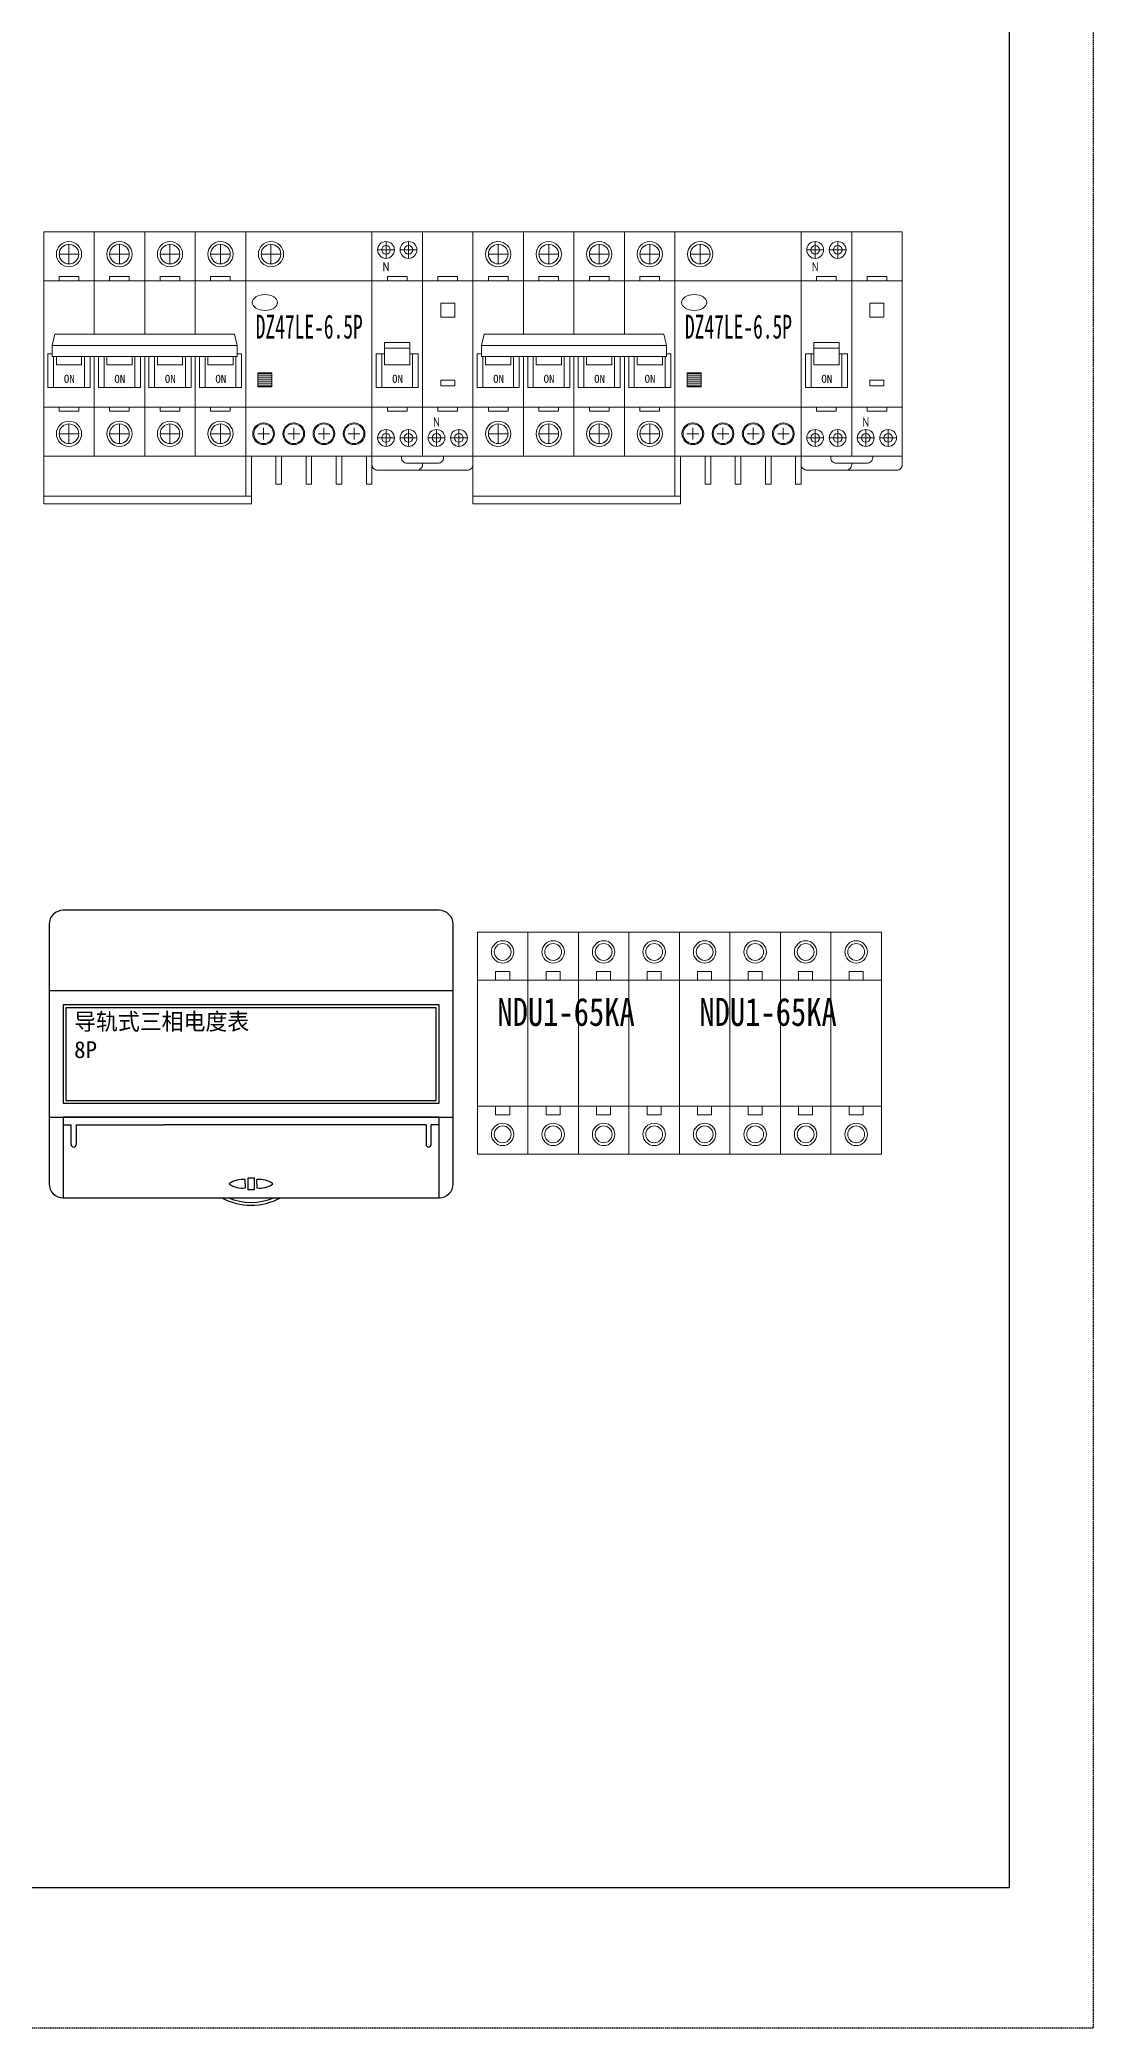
# Model space of a CAD drawing. Extents: x 389985 to 390885, y 303419 to 304619.
# Drawn here: x 390509 to 390885, y 303419 to 304127 of the extents above; entities that cross this region are included whole.
import ezdxf

# ---------------------------------------------------------------- set-up
doc = ezdxf.new("R2010")
doc.units = 0
doc.header["$MEASUREMENT"] = 0
doc.linetypes.add('DASH', pattern=[0.35, 0.25, -0.1])
doc.linetypes.add('DASHED', pattern=[0.75, 0.5, -0.25])
doc.layers.add('E-UNIV-NOTE', color=6, linetype='Continuous')
doc.layers.add('布置图', color=30, linetype='Continuous')
doc.layers.add('细线', color=7, linetype='Continuous', lineweight=0)
doc.styles.add('-仿宋_GB2312', font='gbenor.shx', dxfattribs={"bigfont": 'gbcbig.shx'})
doc.styles.add('宋', font='', dxfattribs={"width": 0.7})
doc.styles.add('宋体', font='', dxfattribs={"width": 0.8})
doc.styles.add('正常', font='')
doc.styles.get('宋').set_extended_font_data('SimSun')
doc.styles.get('宋体').set_extended_font_data('NSimSun')
doc.styles.get('正常').set_extended_font_data('FangSong_GB2312')

# ---------------------------------------------------------------- blocks, each defined once
blk = doc.blocks.new('Manufacturer光辉PartName电能表Series导轨式ShellFrameLimitingCurrentRemarkPartTypeMinCurrent1MaxCurrent500PolesMinPower0MaxPower0LibType2DelFlgfalseUpdateDate')
for p, q in [((-67, -24.65), (-64.15, -24.65)), ((-62.36, -24.65), (-31, -24.65)), ((62.36, -24.65), (-31, -24.65)), ((67, -24.65), (64.15, -24.65)), ((-2.07, -45.68), (-2.07, -44.19)), ((-2.07, -45.68), (-2.07, -47.17)), ((2.07, -45.68), (2.07, -44.19)), ((2.07, -45.68), (2.07, -47.17))]:
    blk.add_line(p, q)
blk.add_lwpolyline([(-67, -50.72), (67, -50.72, 0.414214), (72, -45.72), (72, 46.78, 0.414214), (67, 51.78), (-67, 51.78, 0.414214), (-72, 46.78), (-72, -45.72, 0.414214)], format="xyb", close=True)
for points in [[(-72, -21.97), (72, -21.97), (72, 23.03), (-72, 23.03)], [(-67, -16.97), (67, -16.97), (67, 18.03), (-67, 18.03)], [(-66, -15.97), (66, -15.97), (66, 17.03), (-66, 17.03)], [(-67, -50.72), (67, -50.72), (67, -21.97), (-67, -21.97)], [(-1.05, -43.51), (1.05, -43.51), (1.05, -47.85), (-1.05, -47.85)]]:
    blk.add_lwpolyline(points, close=True)
for points in [[(-64.15, -31.68), (-64.15, -24.65)], [(-62.36, -24.65), (-62.36, -31.68)], [(62.36, -24.65), (62.36, -31.68)], [(64.15, -31.68), (64.15, -24.65)]]:
    blk.add_lwpolyline(points)
for centre, radius, start, end in [((-63.26, -31.68), 0.9, 180, 0), ((63.26, -31.68), 0.9, 180, 0), ((-3.11, -51.85), 7.73, 82.24885, 127.05814), ((-3.11, -39.52), 7.73, 232.94186, 277.75115), ((3.11, -51.85), 7.73, 52.94186, 97.75115), ((3.11, -39.52), 7.73, 262.24885, 307.05814), ((0, -30.87), 22.43, 242.26894, 297.73106), ((0, -30.87), 21.43, 247.88718, 292.11282)]:
    blk.add_arc(centre, radius, start, end)
at = {"insert": (-63.07, 15.13), "char_height": 6, "width": 68.4463, "attachment_point": 1}
blk.add_mtext('导轨式三相电度表\\P8P', dxfattribs=at)
blk = doc.blocks.new('Manufacturer上海良信PartName电涌保护器SeriesNDU1ShellFrameLimitingCurrentRemarkPartTypeMinCurrent0MaxCurrent0Poles4PMinPower0MaxPower0LibType3DelFlgfalseUpdateDate2023-01-0100000')
at = {"color": 7, "linetype": 'Continuous', "lineweight": 15}
for p, q in [((-18, 39.5), (-36, 39.5)), ((-36, 39.5), (-36, 22.5)), ((-18, 22.5), (-18, 39.5)), ((36, 39.5), (-18, 39.5)), ((0, 22.5), (0, 39.5)), ((18, 22.5), (18, 39.5)), ((36, 39.5), (36, 22.5)), ((-36, 22.5), (-36, -22.5)), ((-18, 22.5), (-36, 22.5)), ((-24.5, 25.5), (-29.5, 25.5)), ((-29.5, 25.5), (-29.5, 22.5)), ((-24.5, 22.5), (-24.5, 25.5)), ((-18, -22.5), (-18, 22.5)), ((36, 22.5), (-18, 22.5)), ((-6.5, 25.5), (-11.5, 25.5)), ((-11.5, 25.5), (-11.5, 22.5)), ((-6.5, 22.5), (-6.5, 25.5)), ((0, -22.5), (0, 22.5)), ((11.5, 25.5), (6.5, 25.5)), ((6.5, 25.5), (6.5, 22.5)), ((11.5, 22.5), (11.5, 25.5)), ((18, -22.5), (18, 22.5)), ((29.5, 25.5), (24.5, 25.5)), ((24.5, 25.5), (24.5, 22.5)), ((29.5, 22.5), (29.5, 25.5)), ((36, 22.5), (36, -22.5)), ((-36, -22.5), (-18, -22.5)), ((-36, -22.5), (-36, -39.5)), ((-29.5, -25.5), (-29.5, -22.5)), ((-24.5, -25.5), (-29.5, -25.5)), ((-24.5, -22.5), (-24.5, -25.5)), ((-18, -39.5), (-18, -22.5)), ((-18, -22.5), (36, -22.5)), ((-11.5, -25.5), (-11.5, -22.5)), ((-6.5, -25.5), (-11.5, -25.5)), ((-6.5, -22.5), (-6.5, -25.5)), ((0, -39.5), (0, -22.5)), ((6.5, -25.5), (6.5, -22.5)), ((11.5, -25.5), (6.5, -25.5)), ((11.5, -22.5), (11.5, -25.5)), ((18, -39.5), (18, -22.5)), ((24.5, -25.5), (24.5, -22.5)), ((29.5, -25.5), (24.5, -25.5)), ((29.5, -22.5), (29.5, -25.5)), ((36, -22.5), (36, -39.5)), ((-36, -39.5), (-18, -39.5)), ((-18, -39.5), (36, -39.5))]:
    blk.add_line(p, q, dxfattribs=at)
for centre, radius in [((-27, 32.5), 4), ((-27, 32.5), 3), ((-9, 32.5), 4), ((-9, 32.5), 3), ((9, 32.5), 4), ((9, 32.5), 3), ((27, 32.5), 4), ((27, 32.5), 3), ((-27, -32.5), 4), ((-27, -32.5), 3), ((-9, -32.5), 4), ((-9, -32.5), 3), ((9, -32.5), 4), ((9, -32.5), 3), ((27, -32.5), 4), ((27, -32.5), 3)]:
    blk.add_circle(centre, radius, dxfattribs=at)
at = {"layer": 'E-UNIV-NOTE', "style": '宋体', "width": 0.8}
blk.add_text('NDU1-65KA', height=10, dxfattribs=at).set_placement((-28.89, 6.15))
blk = doc.blocks.new('Manufacturer光辉PartName剩余电流动作微型断路器Series4PShellFrameLimitingCurrentRemarkPartTypeMinCurrent1MaxCurrent63Poles4PMinPower0MaxPower0LibType2DelFlgfalseUpdateDate')
at = {"layer": '细线'}
for p, q in [((-49.5, 44), (-49.5, 37)), ((-31.5, 44), (-31.5, 37)), ((-13.5, 44), (-13.5, 37)), ((4.5, 44), (4.5, 37)), ((22.5, 44), (22.5, 37)), ((-53, 40.5), (-46, 40.5)), ((-35, 40.5), (-28, 40.5)), ((-17, 40.5), (-10, 40.5)), ((1, 40.5), (8, 40.5)), ((19, 40.5), (26, 40.5)), ((17.84, -2.15), (22.84, -2.15)), ((17.84, -2.86), (22.84, -2.86)), ((17.84, -3.56), (22.84, -3.56)), ((17.84, -4.27), (22.84, -4.27)), ((17.84, -4.97), (22.84, -4.97)), ((17.84, -5.67), (22.84, -5.67)), ((17.84, -6.38), (22.84, -6.38)), ((-49.5, -27), (-49.5, -20)), ((-31.5, -27), (-31.5, -20)), ((-13.5, -27), (-13.5, -20)), ((4.5, -27), (4.5, -20)), ((-53, -23.5), (-46, -23.5)), ((-35, -23.5), (-28, -23.5)), ((-17, -23.5), (-10, -23.5)), ((1, -23.5), (8, -23.5)), ((17.77, -23.5), (21.98, -23.5)), ((19.88, -21.39), (19.88, -25.61)), ((28.52, -23.5), (32.73, -23.5)), ((30.62, -21.39), (30.62, -25.61)), ((39.27, -23.5), (43.48, -23.5)), ((41.38, -21.39), (41.38, -25.61)), ((50.02, -23.5), (54.23, -23.5)), ((52.12, -21.39), (52.12, -25.61))]:
    blk.add_line(p, q, dxfattribs=at)
for points in [[(-40.5, 12), (-40.5, 48.5), (-58.5, 48.5), (-58.5, -31.5), (-40.5, -31.5), (-40.5, 4)], [(-22.5, 12), (-22.5, 48.5), (-40.5, 48.5), (-40.5, 12)], [(-4.5, 12), (-4.5, 48.5), (-22.5, 48.5), (-22.5, 12)], [(-4.5, 4), (-4.5, -31.5), (13.5, -31.5), (13.5, 48.5), (-4.5, 48.5), (-4.5, 12)], [(-40.5, 12), (-40.5, 31), (-58.5, 31), (-58.5, -14), (-40.5, -14), (-40.5, 4)], [(-22.5, 12), (-22.5, 31), (-40.5, 31), (-40.5, 12)], [(-4.5, 12), (-4.5, 31), (-22.5, 31), (-22.5, 12)], [(-4.5, 4), (-4.5, -14), (13.5, -14), (13.5, 31), (-4.5, 31), (-4.5, 12)], [(-55.5, 5), (-57, 5), (-57, -7), (-42, -7), (-42, 4)], [(-55, 4), (-55, -7), (-44, -7), (-44, 4)], [(-54, 4), (-54, 1), (-45, 1), (-45, 4)], [(-40.5, 4), (-40.5, -31.5), (-22.5, -31.5), (-22.5, 4)], [(-40.5, 4), (-40.5, -14), (-22.5, -14), (-22.5, 4)], [(-39, 4), (-39, -7), (-24, -7), (-24, 4)], [(-37, 4), (-37, -7), (-26, -7), (-26, 4)], [(-36, 4), (-36, 1), (-27, 1), (-27, 4)], [(-22.5, 4), (-22.5, -31.5), (-4.5, -31.5), (-4.5, 4)], [(-22.5, 4), (-22.5, -14), (-4.5, -14), (-4.5, 4)], [(-21, 4), (-21, -7), (-6, -7), (-6, 4)], [(-19, 4), (-19, -7), (-8, -7), (-8, 4)], [(-18, 4), (-18, 1), (-9, 1), (-9, 4)], [(-3, 4), (-3, -7), (12, -7), (12, 5), (10.5, 5)], [(-1, 4), (-1, -7), (10, -7), (10, 4)], [(0, 4), (0, 1), (9, 1), (9, 4)]]:
    blk.add_lwpolyline(points, dxfattribs=at)
for points in [[(13.5, -31.5), (58.5, -31.5), (58.5, 48.5), (13.5, 48.5)], [(-53, 32.5), (-46, 32.5), (-46, 31), (-53, 31)], [(-35, 32.5), (-28, 32.5), (-28, 31), (-35, 31)], [(-17, 32.5), (-10, 32.5), (-10, 31), (-17, 31)], [(1, 32.5), (8, 32.5), (8, 31), (1, 31)], [(58.5, 31), (13.5, 31), (13.5, -14), (58.5, -14)], [(10.5, 8), (-55.5, 8), (-54.5, 12), (9.5, 12)], [(-55.5, 4), (10.5, 4), (10.5, 8), (-55.5, 8)], [(17.84, -6.77), (22.84, -6.77), (22.84, -1.77), (17.84, -1.77)], [(-53, -15.5), (-46, -15.5), (-46, -14), (-53, -14)], [(-35, -15.5), (-28, -15.5), (-28, -14), (-35, -14)], [(-17, -15.5), (-10, -15.5), (-10, -14), (-17, -14)], [(1, -15.5), (8, -15.5), (8, -14), (1, -14)], [(-58.5, -48.5), (15.5, -48.5), (15.5, -31.5), (-58.5, -31.5)], [(13.5, -31.5), (15.5, -31.5), (15.5, -45.7), (13.5, -45.7)], [(26.25, -31.5), (24.25, -31.5), (24.25, -41.5), (26.25, -41.5)], [(37, -31.5), (35, -31.5), (35, -41.5), (37, -41.5)], [(47.75, -31.5), (45.75, -31.5), (45.75, -41.5), (47.75, -41.5)], [(58.5, -31.5), (56.5, -31.5), (56.5, -41.5), (58.5, -41.5)], [(-58.5, -45.7), (15.5, -45.7), (15.5, -48.5), (-58.5, -48.5)]]:
    blk.add_lwpolyline(points, close=True, dxfattribs=at)
for centre, radius in [((-49.5, 40.5), 4.5), ((-49.5, 40.5), 3.5), ((-31.5, 40.5), 4.5), ((-31.5, 40.5), 3.5), ((-13.5, 40.5), 4.5), ((-13.5, 40.5), 3.5), ((4.5, 40.5), 4.5), ((4.5, 40.5), 3.5), ((22.5, 40.5), 4.5), ((22.5, 40.5), 3.5), ((-49.5, -23.5), 4.5), ((-49.5, -23.5), 3.5), ((-31.5, -23.5), 4.5), ((-31.5, -23.5), 3.5), ((-13.5, -23.5), 4.5), ((-13.5, -23.5), 3.5), ((4.5, -23.5), 4.5), ((4.5, -23.5), 3.5), ((19.88, -23.5), 3.88), ((19.88, -23.5), 3.49), ((30.62, -23.5), 3.88), ((30.62, -23.5), 3.49), ((41.38, -23.5), 3.88), ((41.38, -23.5), 3.49), ((52.12, -23.5), 3.88), ((52.12, -23.5), 3.49)]:
    blk.add_circle(centre, radius, dxfattribs=at)
blk.add_ellipse((20.34, 23.28), major_axis=(-4.5, 0), ratio=0.629929, dxfattribs=at)
at = {"layer": '细线', "color": 4, "linetype": 'DASH', "ltscale": 0.1, "style": '宋', "width": 0.6}
blk.add_text('DZ47LE-6.5P', height=8.5, dxfattribs=at).set_placement((17.05, 10.41))
at = {"layer": '细线', "color": 2, "lineweight": 15, "style": '正常'}
for p in [(-51.33, -5.36), (-33.33, -5.36), (-15.33, -5.36), (2.67, -5.36)]:
    blk.add_text('ON', height=2.851, dxfattribs=at).set_placement(p)
blk = doc.blocks.new('Manufacturer光辉PartName剩余电流动作微型断路器Series1PNShellFrameLimitingCurrentRemarkPartTypeMinCurrent1MaxCurrent32Poles1P+NMinPower0MaxPower0LibType2DelFlgfalseUpdateDate')
at = {"layer": '细线'}
for p, q in [((-16, 36), (-10, 36)), ((-13, 39), (-13, 33)), ((-8, 36), (-2, 36)), ((-5, 39), (-5, 33)), ((-13, -34), (-13, -28)), ((-5, -34), (-5, -28)), ((5, -34), (5, -28)), ((13, -34), (13, -28)), ((-16, -31), (-10, -31)), ((-8, -31), (-2, -31)), ((8, -31), (2, -31)), ((16, -31), (10, -31))]:
    blk.add_line(p, q, dxfattribs=at)
for points in [[(-18, -37.5), (0, -37.5), (0, 42.5), (-18, 42.5)], [(0, -37.5), (18, -37.5), (18, 42.5), (0, 42.5)], [(-18, -20), (0, -20), (0, 25), (-18, 25)], [(-12.5, 26.5), (-5.5, 26.5), (-5.5, 25), (-12.5, 25)], [(0, -20), (18, -20), (18, 25), (0, 25)], [(5.5, 26.5), (12.5, 26.5), (12.5, 25), (5.5, 25)], [(6.5, 12), (11.5, 12), (11.5, 17), (6.5, 17)], [(-13.5, -5), (-4.5, -5), (-4.5, 3), (-13.5, 3)], [(-13.5, 3), (-4.5, 3), (-4.5, 1), (-13.5, 1)], [(6.5, -12.38), (11.5, -12.38), (11.5, -10.38), (6.5, -10.38)], [(-12.5, -21.5), (-5.5, -21.5), (-5.5, -20), (-12.5, -20)], [(5.5, -21.5), (12.5, -21.5), (12.5, -20), (5.5, -20)]]:
    blk.add_lwpolyline(points, close=True, dxfattribs=at)
for points in [[(-13.5, -1), (-16.5, -1), (-16.5, -13), (-1.5, -13), (-1.5, -1), (-4.5, -1)], [(-13.5, -1), (-14.5, -1), (-14.5, -13), (-3.5, -13), (-3.5, -1), (-4.5, -1)]]:
    blk.add_lwpolyline(points, dxfattribs=at)
for points in [[(-18, -37.5), (18, -37.5), (18, -40.5, -0.414214), (16, -42.5), (-16, -42.5, -0.414214), (-18, -40.5)], [(-5.5, -40), (5.5, -40, 0.414214), (7.5, -38), (7.5, -37.5), (-7.5, -37.5), (-7.5, -38, 0.414214)]]:
    blk.add_lwpolyline(points, format="xyb", close=True, dxfattribs=at)
blk.add_lwpolyline([(0, -40), (0, -40.5, -0.414214), (-2, -42.5), (-16, -42.5, -0.414214), (-18, -40.5), (-18, -37.5), (0, -37.5)], format="xyb", dxfattribs=at)
for centre, radius in [((-13, 36), 3), ((-13, 36), 1.54), ((-5, 36), 3), ((-5, 36), 1.54), ((-13, -31), 3), ((-5, -31), 3), ((5, -31), 3), ((13, -31), 3), ((-13, -31), 1.54), ((-5, -31), 1.54), ((5, -31), 1.54), ((13, -31), 1.54)]:
    blk.add_circle(centre, radius, dxfattribs=at)
at = {"layer": '细线', "color": 2, "lineweight": 15}
for s, height, style, p in [('N', 3.33, '-仿宋_GB2312', (-14.22, 28.34)), ('ON', 2.851, '正常', (-10.83, -11.36)), ('N', 3.33, '-仿宋_GB2312', (3.78, -26.98))]:
    blk.add_text(s, height=height, dxfattribs=dict(at, style=style)).set_placement(p)

msp = doc.modelspace()

# ---------------------------------------------------------------- linework, layer by layer
at = {"color": 2}
msp.add_lwpolyline([(390014.81, 304568.77), (390854.81, 304568.77), (390854.81, 303468.77), (390014.81, 303468.77)], close=True, dxfattribs=at)
at = {"layer": '布置图', "linetype": 'DASHED'}
msp.add_lwpolyline([(389984.81, 304618.77), (390884.81, 304618.77), (390884.81, 303418.77), (389984.81, 303418.77)], close=True, dxfattribs=at)

# ---------------------------------------------------------------- block references
for name, p in [('Manufacturer光辉PartName剩余电流动作微型断路器Series4PShellFrameLimitingCurrentRemarkPartTypeMinCurrent1MaxCurrent63Poles4PMinPower0MaxPower0LibType2DelFlgfalseUpdateDate', (390569.22, 304010.48)), ('Manufacturer光辉PartName剩余电流动作微型断路器Series1PNShellFrameLimitingCurrentRemarkPartTypeMinCurrent1MaxCurrent32Poles1P+NMinPower0MaxPower0LibType2DelFlgfalseUpdateDate', (390645.72, 304016.48)), ('Manufacturer光辉PartName剩余电流动作微型断路器Series4PShellFrameLimitingCurrentRemarkPartTypeMinCurrent1MaxCurrent63Poles4PMinPower0MaxPower0LibType2DelFlgfalseUpdateDate', (390722.22, 304010.48)), ('Manufacturer光辉PartName剩余电流动作微型断路器Series1PNShellFrameLimitingCurrentRemarkPartTypeMinCurrent1MaxCurrent32Poles1P+NMinPower0MaxPower0LibType2DelFlgfalseUpdateDate', (390798.72, 304016.48)), ('Manufacturer光辉PartName电能表Series导轨式ShellFrameLimitingCurrentRemarkPartTypeMinCurrent1MaxCurrent500PolesMinPower0MaxPower0LibType2DelFlgfalseUpdateDate', (390584.63, 303765.38)), ('Manufacturer上海良信PartName电涌保护器SeriesNDU1ShellFrameLimitingCurrentRemarkPartTypeMinCurrent0MaxCurrent0Poles4PMinPower0MaxPower0LibType3DelFlgfalseUpdateDate2023-01-0100000', (390701.3, 303769.81)), ('Manufacturer上海良信PartName电涌保护器SeriesNDU1ShellFrameLimitingCurrentRemarkPartTypeMinCurrent0MaxCurrent0Poles4PMinPower0MaxPower0LibType3DelFlgfalseUpdateDate2023-01-0100000', (390773.3, 303769.81))]:
    msp.add_blockref(name, p)

doc.saveas('drawing.dxf')
